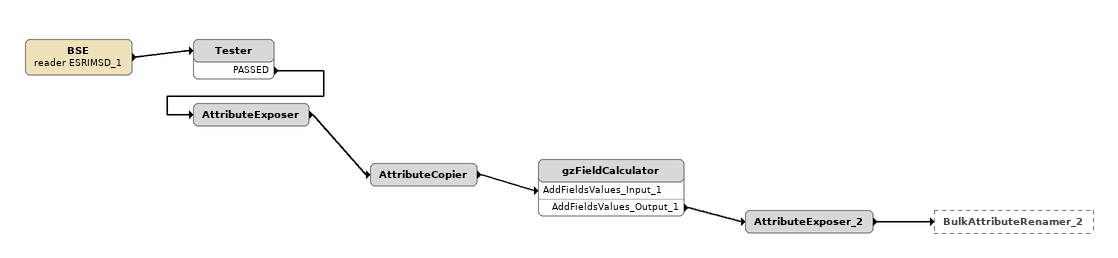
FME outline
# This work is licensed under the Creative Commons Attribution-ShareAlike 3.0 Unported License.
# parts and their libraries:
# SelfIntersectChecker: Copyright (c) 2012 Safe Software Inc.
BSE (reader ESRIMSD_1)
    -> Tester
Tester
    PASSED -> AttributeExposer
AttributeExposer
    -> AttributeCopier
AttributeCopier
    -> gzFieldCalculator [AddFieldsValues_Input_1]
gzFieldCalculator
    AddFieldsValues_Output_1 -> AttributeExposer_2
AttributeExposer_2
    -> BulkAttributeRenamer_2
